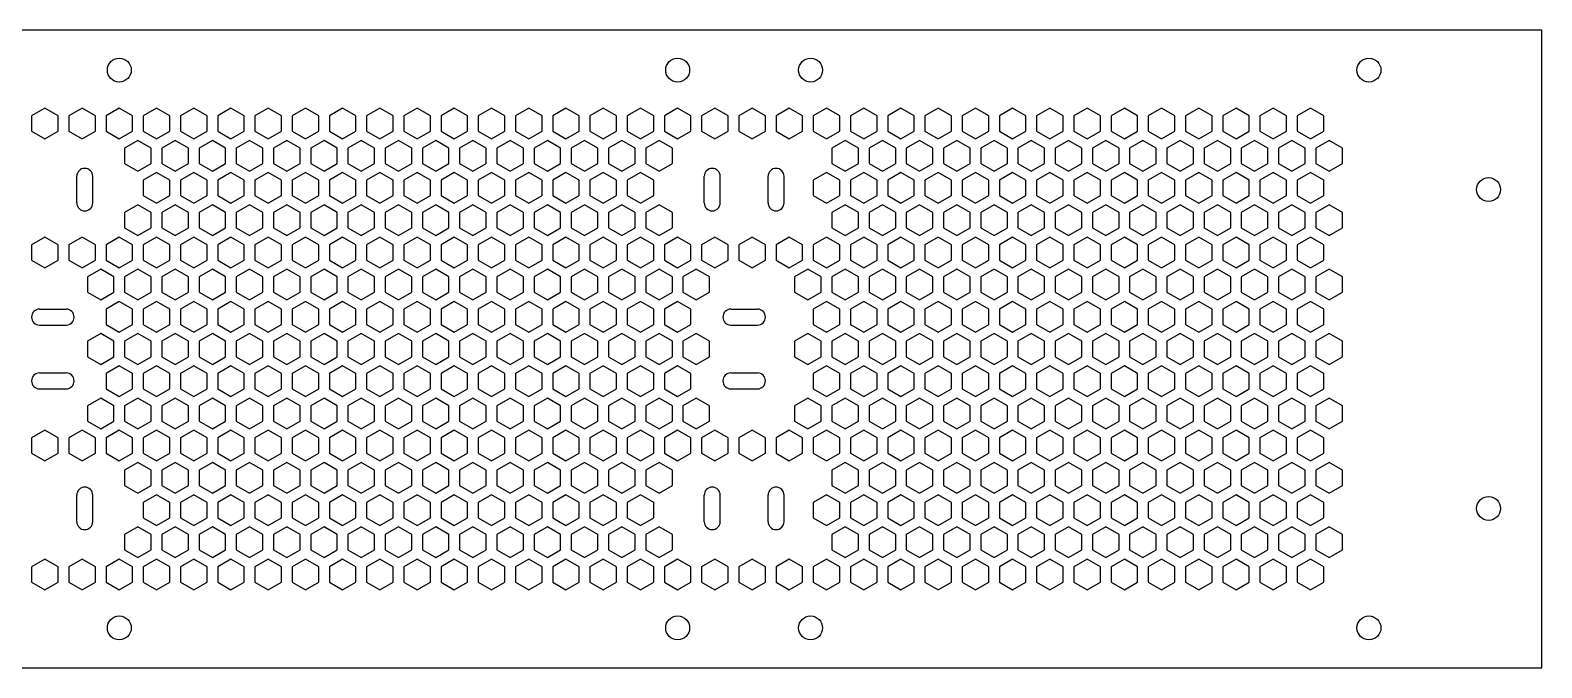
# Model space of a CAD drawing. Header units: millimetres. Extents: x 0 to 430, y 0 to 120.
# Drawn here: x 145.8 to 430, y 0 to 120 of the extents above; entities that cross this region are included whole.
import ezdxf

# ---------------------------------------------------------------- set-up
doc = ezdxf.new("R2010")
doc.units = ezdxf.units.MM
doc.layers.add('CUT', color=1, linetype='CONTINUOUS')

msp = doc.modelspace()

# ---------------------------------------------------------------- linework, layer by layer
at = {"layer": 'CUT'}
for p, q in [((430, 120), (0, 120)), ((430, 0), (430, 120)), ((154.5, 87.5), (154.5, 92.5)), ((157.5, 87.5), (157.5, 92.5)), ((272.5, 87.5), (272.5, 92.5)), ((275.5, 87.5), (275.5, 92.5)), ((284.5, 87.5), (284.5, 92.5)), ((287.5, 87.5), (287.5, 92.5)), ((147.5, 67.5), (152.5, 67.5)), ((277.5, 67.5), (282.5, 67.5)), ((147.5, 64.5), (152.5, 64.5)), ((277.5, 64.5), (282.5, 64.5)), ((147.5, 55.5), (152.5, 55.5)), ((277.5, 55.5), (282.5, 55.5)), ((147.5, 52.5), (152.5, 52.5)), ((277.5, 52.5), (282.5, 52.5)), ((154.5, 27.5), (154.5, 32.5)), ((157.5, 27.5), (157.5, 32.5)), ((272.5, 27.5), (272.5, 32.5)), ((275.5, 27.5), (275.5, 32.5)), ((284.5, 27.5), (284.5, 32.5)), ((287.5, 27.5), (287.5, 32.5)), ((0, 0), (430, 0))]:
    msp.add_line(p, q, dxfattribs=at)
for points in [[(151, 103.8786), (148.5, 105.322), (146, 103.8786), (146, 100.9919), (148.5, 99.5485), (151, 100.9919)], [(158, 103.8786), (155.5, 105.322), (153, 103.8786), (153, 100.9919), (155.5, 99.5485), (158, 100.9919)], [(165, 103.8786), (162.5, 105.322), (160, 103.8786), (160, 100.9919), (162.5, 99.5485), (165, 100.9919)], [(172, 103.8786), (169.5, 105.322), (167, 103.8786), (167, 100.9919), (169.5, 99.5485), (172, 100.9919)], [(179, 103.8786), (176.5, 105.322), (174, 103.8786), (174, 100.9919), (176.5, 99.5485), (179, 100.9919)], [(186, 103.8786), (183.5, 105.322), (181, 103.8786), (181, 100.9919), (183.5, 99.5485), (186, 100.9919)], [(193, 103.8786), (190.5, 105.322), (188, 103.8786), (188, 100.9919), (190.5, 99.5485), (193, 100.9919)], [(200, 103.8786), (197.5, 105.322), (195, 103.8786), (195, 100.9919), (197.5, 99.5485), (200, 100.9919)], [(207, 103.8786), (204.5, 105.322), (202, 103.8786), (202, 100.9919), (204.5, 99.5485), (207, 100.9919)], [(214, 103.8786), (211.5, 105.322), (209, 103.8786), (209, 100.9919), (211.5, 99.5485), (214, 100.9919)], [(221, 103.8786), (218.5, 105.322), (216, 103.8786), (216, 100.9919), (218.5, 99.5485), (221, 100.9919)], [(228, 103.8786), (225.5, 105.322), (223, 103.8786), (223, 100.9919), (225.5, 99.5485), (228, 100.9919)], [(235, 103.8786), (232.5, 105.322), (230, 103.8786), (230, 100.9919), (232.5, 99.5485), (235, 100.9919)], [(242, 103.8786), (239.5, 105.322), (237, 103.8786), (237, 100.9919), (239.5, 99.5485), (242, 100.9919)], [(249, 103.8786), (246.5, 105.322), (244, 103.8786), (244, 100.9919), (246.5, 99.5485), (249, 100.9919)], [(256, 103.8786), (253.5, 105.322), (251, 103.8786), (251, 100.9919), (253.5, 99.5485), (256, 100.9919)], [(263, 103.8786), (260.5, 105.322), (258, 103.8786), (258, 100.9919), (260.5, 99.5485), (263, 100.9919)], [(270, 103.8786), (267.5, 105.322), (265, 103.8786), (265, 100.9919), (267.5, 99.5485), (270, 100.9919)], [(277, 103.8786), (274.5, 105.322), (272, 103.8786), (272, 100.9919), (274.5, 99.5485), (277, 100.9919)], [(284, 103.8786), (281.5, 105.322), (279, 103.8786), (279, 100.9919), (281.5, 99.5485), (284, 100.9919)], [(291, 103.8786), (288.5, 105.322), (286, 103.8786), (286, 100.9919), (288.5, 99.5485), (291, 100.9919)], [(298, 103.8786), (295.5, 105.322), (293, 103.8786), (293, 100.9919), (295.5, 99.5485), (298, 100.9919)], [(305, 103.8786), (302.5, 105.322), (300, 103.8786), (300, 100.9919), (302.5, 99.5485), (305, 100.9919)], [(312, 103.8786), (309.5, 105.322), (307, 103.8786), (307, 100.9919), (309.5, 99.5485), (312, 100.9919)], [(319, 103.8786), (316.5, 105.322), (314, 103.8786), (314, 100.9919), (316.5, 99.5485), (319, 100.9919)], [(326, 103.8786), (323.5, 105.322), (321, 103.8786), (321, 100.9919), (323.5, 99.5485), (326, 100.9919)], [(333, 103.8786), (330.5, 105.322), (328, 103.8786), (328, 100.9919), (330.5, 99.5485), (333, 100.9919)], [(340, 103.8786), (337.5, 105.322), (335, 103.8786), (335, 100.9919), (337.5, 99.5485), (340, 100.9919)], [(347, 103.8786), (344.5, 105.322), (342, 103.8786), (342, 100.9919), (344.5, 99.5485), (347, 100.9919)], [(354, 103.8786), (351.5, 105.322), (349, 103.8786), (349, 100.9919), (351.5, 99.5485), (354, 100.9919)], [(361, 103.8786), (358.5, 105.322), (356, 103.8786), (356, 100.9919), (358.5, 99.5485), (361, 100.9919)], [(368, 103.8786), (365.5, 105.322), (363, 103.8786), (363, 100.9919), (365.5, 99.5485), (368, 100.9919)], [(375, 103.8786), (372.5, 105.322), (370, 103.8786), (370, 100.9919), (372.5, 99.5485), (375, 100.9919)], [(382, 103.8786), (379.5, 105.322), (377, 103.8786), (377, 100.9919), (379.5, 99.5485), (382, 100.9919)], [(389, 103.8786), (386.5, 105.322), (384, 103.8786), (384, 100.9919), (386.5, 99.5485), (389, 100.9919)], [(168.5, 97.8164), (166, 99.2598), (163.5, 97.8164), (163.5, 94.9297), (166, 93.4863), (168.5, 94.9297)], [(175.5, 97.8164), (173, 99.2598), (170.5, 97.8164), (170.5, 94.9297), (173, 93.4863), (175.5, 94.9297)], [(182.5, 97.8164), (180, 99.2598), (177.5, 97.8164), (177.5, 94.9297), (180, 93.4863), (182.5, 94.9297)], [(189.5, 97.8164), (187, 99.2598), (184.5, 97.8164), (184.5, 94.9297), (187, 93.4863), (189.5, 94.9297)], [(196.5, 97.8164), (194, 99.2598), (191.5, 97.8164), (191.5, 94.9297), (194, 93.4863), (196.5, 94.9297)], [(203.5, 97.8164), (201, 99.2598), (198.5, 97.8164), (198.5, 94.9297), (201, 93.4863), (203.5, 94.9297)], [(210.5, 97.8164), (208, 99.2598), (205.5, 97.8164), (205.5, 94.9297), (208, 93.4863), (210.5, 94.9297)], [(217.5, 97.8164), (215, 99.2598), (212.5, 97.8164), (212.5, 94.9297), (215, 93.4863), (217.5, 94.9297)], [(224.5, 97.8164), (222, 99.2598), (219.5, 97.8164), (219.5, 94.9297), (222, 93.4863), (224.5, 94.9297)], [(231.5, 97.8164), (229, 99.2598), (226.5, 97.8164), (226.5, 94.9297), (229, 93.4863), (231.5, 94.9297)], [(238.5, 97.8164), (236, 99.2598), (233.5, 97.8164), (233.5, 94.9297), (236, 93.4863), (238.5, 94.9297)], [(245.5, 97.8164), (243, 99.2598), (240.5, 97.8164), (240.5, 94.9297), (243, 93.4863), (245.5, 94.9297)], [(252.5, 97.8164), (250, 99.2598), (247.5, 97.8164), (247.5, 94.9297), (250, 93.4863), (252.5, 94.9297)], [(259.5, 97.8164), (257, 99.2598), (254.5, 97.8164), (254.5, 94.9297), (257, 93.4863), (259.5, 94.9297)], [(266.5, 97.8164), (264, 99.2598), (261.5, 97.8164), (261.5, 94.9297), (264, 93.4863), (266.5, 94.9297)], [(301.5, 97.8164), (299, 99.2598), (296.5, 97.8164), (296.5, 94.9297), (299, 93.4863), (301.5, 94.9297)], [(308.5, 97.8164), (306, 99.2598), (303.5, 97.8164), (303.5, 94.9297), (306, 93.4863), (308.5, 94.9297)], [(315.5, 97.8164), (313, 99.2598), (310.5, 97.8164), (310.5, 94.9297), (313, 93.4863), (315.5, 94.9297)], [(322.5, 97.8164), (320, 99.2598), (317.5, 97.8164), (317.5, 94.9297), (320, 93.4863), (322.5, 94.9297)], [(329.5, 97.8164), (327, 99.2598), (324.5, 97.8164), (324.5, 94.9297), (327, 93.4863), (329.5, 94.9297)], [(336.5, 97.8164), (334, 99.2598), (331.5, 97.8164), (331.5, 94.9297), (334, 93.4863), (336.5, 94.9297)], [(343.5, 97.8164), (341, 99.2598), (338.5, 97.8164), (338.5, 94.9297), (341, 93.4863), (343.5, 94.9297)], [(350.5, 97.8164), (348, 99.2598), (345.5, 97.8164), (345.5, 94.9297), (348, 93.4863), (350.5, 94.9297)], [(357.5, 97.8164), (355, 99.2598), (352.5, 97.8164), (352.5, 94.9297), (355, 93.4863), (357.5, 94.9297)], [(364.5, 97.8164), (362, 99.2598), (359.5, 97.8164), (359.5, 94.9297), (362, 93.4863), (364.5, 94.9297)], [(371.5, 97.8164), (369, 99.2598), (366.5, 97.8164), (366.5, 94.9297), (369, 93.4863), (371.5, 94.9297)], [(378.5, 97.8164), (376, 99.2598), (373.5, 97.8164), (373.5, 94.9297), (376, 93.4863), (378.5, 94.9297)], [(385.5, 97.8164), (383, 99.2598), (380.5, 97.8164), (380.5, 94.9297), (383, 93.4863), (385.5, 94.9297)], [(392.5, 97.8164), (390, 99.2598), (387.5, 97.8164), (387.5, 94.9297), (390, 93.4863), (392.5, 94.9297)], [(172, 91.7543), (169.5, 93.1976), (167, 91.7543), (167, 88.8675), (169.5, 87.4241), (172, 88.8675)], [(179, 91.7543), (176.5, 93.1976), (174, 91.7543), (174, 88.8675), (176.5, 87.4241), (179, 88.8675)], [(186, 91.7543), (183.5, 93.1976), (181, 91.7543), (181, 88.8675), (183.5, 87.4241), (186, 88.8675)], [(193, 91.7543), (190.5, 93.1976), (188, 91.7543), (188, 88.8675), (190.5, 87.4241), (193, 88.8675)], [(200, 91.7543), (197.5, 93.1976), (195, 91.7543), (195, 88.8675), (197.5, 87.4241), (200, 88.8675)], [(207, 91.7543), (204.5, 93.1976), (202, 91.7543), (202, 88.8675), (204.5, 87.4241), (207, 88.8675)], [(214, 91.7543), (211.5, 93.1976), (209, 91.7543), (209, 88.8675), (211.5, 87.4241), (214, 88.8675)], [(221, 91.7543), (218.5, 93.1976), (216, 91.7543), (216, 88.8675), (218.5, 87.4241), (221, 88.8675)], [(228, 91.7543), (225.5, 93.1976), (223, 91.7543), (223, 88.8675), (225.5, 87.4241), (228, 88.8675)], [(235, 91.7543), (232.5, 93.1976), (230, 91.7543), (230, 88.8675), (232.5, 87.4241), (235, 88.8675)], [(242, 91.7543), (239.5, 93.1976), (237, 91.7543), (237, 88.8675), (239.5, 87.4241), (242, 88.8675)], [(249, 91.7543), (246.5, 93.1976), (244, 91.7543), (244, 88.8675), (246.5, 87.4241), (249, 88.8675)], [(256, 91.7543), (253.5, 93.1976), (251, 91.7543), (251, 88.8675), (253.5, 87.4241), (256, 88.8675)], [(263, 91.7543), (260.5, 93.1976), (258, 91.7543), (258, 88.8675), (260.5, 87.4241), (263, 88.8675)], [(298, 91.7543), (295.5, 93.1976), (293, 91.7543), (293, 88.8675), (295.5, 87.4241), (298, 88.8675)], [(305, 91.7543), (302.5, 93.1976), (300, 91.7543), (300, 88.8675), (302.5, 87.4241), (305, 88.8675)], [(312, 91.7543), (309.5, 93.1976), (307, 91.7543), (307, 88.8675), (309.5, 87.4241), (312, 88.8675)], [(319, 91.7543), (316.5, 93.1976), (314, 91.7543), (314, 88.8675), (316.5, 87.4241), (319, 88.8675)], [(326, 91.7543), (323.5, 93.1976), (321, 91.7543), (321, 88.8675), (323.5, 87.4241), (326, 88.8675)], [(333, 91.7543), (330.5, 93.1976), (328, 91.7543), (328, 88.8675), (330.5, 87.4241), (333, 88.8675)], [(340, 91.7543), (337.5, 93.1976), (335, 91.7543), (335, 88.8675), (337.5, 87.4241), (340, 88.8675)], [(347, 91.7543), (344.5, 93.1976), (342, 91.7543), (342, 88.8675), (344.5, 87.4241), (347, 88.8675)], [(354, 91.7543), (351.5, 93.1976), (349, 91.7543), (349, 88.8675), (351.5, 87.4241), (354, 88.8675)], [(361, 91.7543), (358.5, 93.1976), (356, 91.7543), (356, 88.8675), (358.5, 87.4241), (361, 88.8675)], [(368, 91.7543), (365.5, 93.1976), (363, 91.7543), (363, 88.8675), (365.5, 87.4241), (368, 88.8675)], [(375, 91.7543), (372.5, 93.1976), (370, 91.7543), (370, 88.8675), (372.5, 87.4241), (375, 88.8675)], [(382, 91.7543), (379.5, 93.1976), (377, 91.7543), (377, 88.8675), (379.5, 87.4241), (382, 88.8675)], [(389, 91.7543), (386.5, 93.1976), (384, 91.7543), (384, 88.8675), (386.5, 87.4241), (389, 88.8675)], [(168.5, 85.6921), (166, 87.1355), (163.5, 85.6921), (163.5, 82.8053), (166, 81.362), (168.5, 82.8053)], [(175.5, 85.6921), (173, 87.1355), (170.5, 85.6921), (170.5, 82.8053), (173, 81.362), (175.5, 82.8053)], [(182.5, 85.6921), (180, 87.1355), (177.5, 85.6921), (177.5, 82.8053), (180, 81.362), (182.5, 82.8053)], [(189.5, 85.6921), (187, 87.1355), (184.5, 85.6921), (184.5, 82.8053), (187, 81.362), (189.5, 82.8053)], [(196.5, 85.6921), (194, 87.1355), (191.5, 85.6921), (191.5, 82.8053), (194, 81.362), (196.5, 82.8053)], [(203.5, 85.6921), (201, 87.1355), (198.5, 85.6921), (198.5, 82.8053), (201, 81.362), (203.5, 82.8053)], [(210.5, 85.6921), (208, 87.1355), (205.5, 85.6921), (205.5, 82.8053), (208, 81.362), (210.5, 82.8053)], [(217.5, 85.6921), (215, 87.1355), (212.5, 85.6921), (212.5, 82.8053), (215, 81.362), (217.5, 82.8053)], [(224.5, 85.6921), (222, 87.1355), (219.5, 85.6921), (219.5, 82.8053), (222, 81.362), (224.5, 82.8053)], [(231.5, 85.6921), (229, 87.1355), (226.5, 85.6921), (226.5, 82.8053), (229, 81.362), (231.5, 82.8053)], [(238.5, 85.6921), (236, 87.1355), (233.5, 85.6921), (233.5, 82.8053), (236, 81.362), (238.5, 82.8053)], [(245.5, 85.6921), (243, 87.1355), (240.5, 85.6921), (240.5, 82.8053), (243, 81.362), (245.5, 82.8053)], [(252.5, 85.6921), (250, 87.1355), (247.5, 85.6921), (247.5, 82.8053), (250, 81.362), (252.5, 82.8053)], [(259.5, 85.6921), (257, 87.1355), (254.5, 85.6921), (254.5, 82.8053), (257, 81.362), (259.5, 82.8053)], [(266.5, 85.6921), (264, 87.1355), (261.5, 85.6921), (261.5, 82.8053), (264, 81.362), (266.5, 82.8053)], [(301.5, 85.6921), (299, 87.1355), (296.5, 85.6921), (296.5, 82.8053), (299, 81.362), (301.5, 82.8053)], [(308.5, 85.6921), (306, 87.1355), (303.5, 85.6921), (303.5, 82.8053), (306, 81.362), (308.5, 82.8053)], [(315.5, 85.6921), (313, 87.1355), (310.5, 85.6921), (310.5, 82.8053), (313, 81.362), (315.5, 82.8053)], [(322.5, 85.6921), (320, 87.1355), (317.5, 85.6921), (317.5, 82.8053), (320, 81.362), (322.5, 82.8053)], [(329.5, 85.6921), (327, 87.1355), (324.5, 85.6921), (324.5, 82.8053), (327, 81.362), (329.5, 82.8053)], [(336.5, 85.6921), (334, 87.1355), (331.5, 85.6921), (331.5, 82.8053), (334, 81.362), (336.5, 82.8053)], [(343.5, 85.6921), (341, 87.1355), (338.5, 85.6921), (338.5, 82.8053), (341, 81.362), (343.5, 82.8053)], [(350.5, 85.6921), (348, 87.1355), (345.5, 85.6921), (345.5, 82.8053), (348, 81.362), (350.5, 82.8053)], [(357.5, 85.6921), (355, 87.1355), (352.5, 85.6921), (352.5, 82.8053), (355, 81.362), (357.5, 82.8053)], [(364.5, 85.6921), (362, 87.1355), (359.5, 85.6921), (359.5, 82.8053), (362, 81.362), (364.5, 82.8053)], [(371.5, 85.6921), (369, 87.1355), (366.5, 85.6921), (366.5, 82.8053), (369, 81.362), (371.5, 82.8053)], [(378.5, 85.6921), (376, 87.1355), (373.5, 85.6921), (373.5, 82.8053), (376, 81.362), (378.5, 82.8053)], [(385.5, 85.6921), (383, 87.1355), (380.5, 85.6921), (380.5, 82.8053), (383, 81.362), (385.5, 82.8053)], [(392.5, 85.6921), (390, 87.1355), (387.5, 85.6921), (387.5, 82.8053), (390, 81.362), (392.5, 82.8053)], [(151, 79.6299), (148.5, 81.0733), (146, 79.6299), (146, 76.7432), (148.5, 75.2998), (151, 76.7432)], [(158, 79.6299), (155.5, 81.0733), (153, 79.6299), (153, 76.7432), (155.5, 75.2998), (158, 76.7432)], [(165, 79.6299), (162.5, 81.0733), (160, 79.6299), (160, 76.7432), (162.5, 75.2998), (165, 76.7432)], [(172, 79.6299), (169.5, 81.0733), (167, 79.6299), (167, 76.7432), (169.5, 75.2998), (172, 76.7432)], [(179, 79.6299), (176.5, 81.0733), (174, 79.6299), (174, 76.7432), (176.5, 75.2998), (179, 76.7432)], [(186, 79.6299), (183.5, 81.0733), (181, 79.6299), (181, 76.7432), (183.5, 75.2998), (186, 76.7432)], [(193, 79.6299), (190.5, 81.0733), (188, 79.6299), (188, 76.7432), (190.5, 75.2998), (193, 76.7432)], [(200, 79.6299), (197.5, 81.0733), (195, 79.6299), (195, 76.7432), (197.5, 75.2998), (200, 76.7432)], [(207, 79.6299), (204.5, 81.0733), (202, 79.6299), (202, 76.7432), (204.5, 75.2998), (207, 76.7432)], [(214, 79.6299), (211.5, 81.0733), (209, 79.6299), (209, 76.7432), (211.5, 75.2998), (214, 76.7432)], [(221, 79.6299), (218.5, 81.0733), (216, 79.6299), (216, 76.7432), (218.5, 75.2998), (221, 76.7432)], [(228, 79.6299), (225.5, 81.0733), (223, 79.6299), (223, 76.7432), (225.5, 75.2998), (228, 76.7432)], [(235, 79.6299), (232.5, 81.0733), (230, 79.6299), (230, 76.7432), (232.5, 75.2998), (235, 76.7432)], [(242, 79.6299), (239.5, 81.0733), (237, 79.6299), (237, 76.7432), (239.5, 75.2998), (242, 76.7432)], [(249, 79.6299), (246.5, 81.0733), (244, 79.6299), (244, 76.7432), (246.5, 75.2998), (249, 76.7432)], [(256, 79.6299), (253.5, 81.0733), (251, 79.6299), (251, 76.7432), (253.5, 75.2998), (256, 76.7432)], [(263, 79.6299), (260.5, 81.0733), (258, 79.6299), (258, 76.7432), (260.5, 75.2998), (263, 76.7432)], [(270, 79.6299), (267.5, 81.0733), (265, 79.6299), (265, 76.7432), (267.5, 75.2998), (270, 76.7432)], [(277, 79.6299), (274.5, 81.0733), (272, 79.6299), (272, 76.7432), (274.5, 75.2998), (277, 76.7432)], [(284, 79.6299), (281.5, 81.0733), (279, 79.6299), (279, 76.7432), (281.5, 75.2998), (284, 76.7432)], [(291, 79.6299), (288.5, 81.0733), (286, 79.6299), (286, 76.7432), (288.5, 75.2998), (291, 76.7432)], [(298, 79.6299), (295.5, 81.0733), (293, 79.6299), (293, 76.7432), (295.5, 75.2998), (298, 76.7432)], [(305, 79.6299), (302.5, 81.0733), (300, 79.6299), (300, 76.7432), (302.5, 75.2998), (305, 76.7432)], [(312, 79.6299), (309.5, 81.0733), (307, 79.6299), (307, 76.7432), (309.5, 75.2998), (312, 76.7432)], [(319, 79.6299), (316.5, 81.0733), (314, 79.6299), (314, 76.7432), (316.5, 75.2998), (319, 76.7432)], [(326, 79.6299), (323.5, 81.0733), (321, 79.6299), (321, 76.7432), (323.5, 75.2998), (326, 76.7432)], [(333, 79.6299), (330.5, 81.0733), (328, 79.6299), (328, 76.7432), (330.5, 75.2998), (333, 76.7432)], [(340, 79.6299), (337.5, 81.0733), (335, 79.6299), (335, 76.7432), (337.5, 75.2998), (340, 76.7432)], [(347, 79.6299), (344.5, 81.0733), (342, 79.6299), (342, 76.7432), (344.5, 75.2998), (347, 76.7432)], [(354, 79.6299), (351.5, 81.0733), (349, 79.6299), (349, 76.7432), (351.5, 75.2998), (354, 76.7432)], [(361, 79.6299), (358.5, 81.0733), (356, 79.6299), (356, 76.7432), (358.5, 75.2998), (361, 76.7432)], [(368, 79.6299), (365.5, 81.0733), (363, 79.6299), (363, 76.7432), (365.5, 75.2998), (368, 76.7432)], [(375, 79.6299), (372.5, 81.0733), (370, 79.6299), (370, 76.7432), (372.5, 75.2998), (375, 76.7432)], [(382, 79.6299), (379.5, 81.0733), (377, 79.6299), (377, 76.7432), (379.5, 75.2998), (382, 76.7432)], [(389, 79.6299), (386.5, 81.0733), (384, 79.6299), (384, 76.7432), (386.5, 75.2998), (389, 76.7432)], [(161.5, 73.5677), (159, 75.0111), (156.5, 73.5677), (156.5, 70.681), (159, 69.2376), (161.5, 70.681)], [(168.5, 73.5677), (166, 75.0111), (163.5, 73.5677), (163.5, 70.681), (166, 69.2376), (168.5, 70.681)], [(175.5, 73.5677), (173, 75.0111), (170.5, 73.5677), (170.5, 70.681), (173, 69.2376), (175.5, 70.681)], [(182.5, 73.5677), (180, 75.0111), (177.5, 73.5677), (177.5, 70.681), (180, 69.2376), (182.5, 70.681)], [(189.5, 73.5677), (187, 75.0111), (184.5, 73.5677), (184.5, 70.681), (187, 69.2376), (189.5, 70.681)], [(196.5, 73.5677), (194, 75.0111), (191.5, 73.5677), (191.5, 70.681), (194, 69.2376), (196.5, 70.681)], [(203.5, 73.5677), (201, 75.0111), (198.5, 73.5677), (198.5, 70.681), (201, 69.2376), (203.5, 70.681)], [(210.5, 73.5677), (208, 75.0111), (205.5, 73.5677), (205.5, 70.681), (208, 69.2376), (210.5, 70.681)], [(217.5, 73.5677), (215, 75.0111), (212.5, 73.5677), (212.5, 70.681), (215, 69.2376), (217.5, 70.681)], [(224.5, 73.5677), (222, 75.0111), (219.5, 73.5677), (219.5, 70.681), (222, 69.2376), (224.5, 70.681)], [(231.5, 73.5677), (229, 75.0111), (226.5, 73.5677), (226.5, 70.681), (229, 69.2376), (231.5, 70.681)], [(238.5, 73.5677), (236, 75.0111), (233.5, 73.5677), (233.5, 70.681), (236, 69.2376), (238.5, 70.681)], [(245.5, 73.5677), (243, 75.0111), (240.5, 73.5677), (240.5, 70.681), (243, 69.2376), (245.5, 70.681)], [(252.5, 73.5677), (250, 75.0111), (247.5, 73.5677), (247.5, 70.681), (250, 69.2376), (252.5, 70.681)], [(259.5, 73.5677), (257, 75.0111), (254.5, 73.5677), (254.5, 70.681), (257, 69.2376), (259.5, 70.681)], [(266.5, 73.5677), (264, 75.0111), (261.5, 73.5677), (261.5, 70.681), (264, 69.2376), (266.5, 70.681)], [(273.5, 73.5677), (271, 75.0111), (268.5, 73.5677), (268.5, 70.681), (271, 69.2376), (273.5, 70.681)], [(294.5, 73.5677), (292, 75.0111), (289.5, 73.5677), (289.5, 70.681), (292, 69.2376), (294.5, 70.681)], [(301.5, 73.5677), (299, 75.0111), (296.5, 73.5677), (296.5, 70.681), (299, 69.2376), (301.5, 70.681)], [(308.5, 73.5677), (306, 75.0111), (303.5, 73.5677), (303.5, 70.681), (306, 69.2376), (308.5, 70.681)], [(315.5, 73.5677), (313, 75.0111), (310.5, 73.5677), (310.5, 70.681), (313, 69.2376), (315.5, 70.681)], [(322.5, 73.5677), (320, 75.0111), (317.5, 73.5677), (317.5, 70.681), (320, 69.2376), (322.5, 70.681)], [(329.5, 73.5677), (327, 75.0111), (324.5, 73.5677), (324.5, 70.681), (327, 69.2376), (329.5, 70.681)], [(336.5, 73.5677), (334, 75.0111), (331.5, 73.5677), (331.5, 70.681), (334, 69.2376), (336.5, 70.681)], [(343.5, 73.5677), (341, 75.0111), (338.5, 73.5677), (338.5, 70.681), (341, 69.2376), (343.5, 70.681)], [(350.5, 73.5677), (348, 75.0111), (345.5, 73.5677), (345.5, 70.681), (348, 69.2376), (350.5, 70.681)], [(357.5, 73.5677), (355, 75.0111), (352.5, 73.5677), (352.5, 70.681), (355, 69.2376), (357.5, 70.681)], [(364.5, 73.5677), (362, 75.0111), (359.5, 73.5677), (359.5, 70.681), (362, 69.2376), (364.5, 70.681)], [(371.5, 73.5677), (369, 75.0111), (366.5, 73.5677), (366.5, 70.681), (369, 69.2376), (371.5, 70.681)], [(378.5, 73.5677), (376, 75.0111), (373.5, 73.5677), (373.5, 70.681), (376, 69.2376), (378.5, 70.681)], [(385.5, 73.5677), (383, 75.0111), (380.5, 73.5677), (380.5, 70.681), (383, 69.2376), (385.5, 70.681)], [(392.5, 73.5677), (390, 75.0111), (387.5, 73.5677), (387.5, 70.681), (390, 69.2376), (392.5, 70.681)], [(165, 67.5056), (162.5, 68.9489), (160, 67.5056), (160, 64.6188), (162.5, 63.1754), (165, 64.6188)], [(172, 67.5056), (169.5, 68.9489), (167, 67.5056), (167, 64.6188), (169.5, 63.1754), (172, 64.6188)], [(179, 67.5056), (176.5, 68.9489), (174, 67.5056), (174, 64.6188), (176.5, 63.1754), (179, 64.6188)], [(186, 67.5056), (183.5, 68.9489), (181, 67.5056), (181, 64.6188), (183.5, 63.1754), (186, 64.6188)], [(193, 67.5056), (190.5, 68.9489), (188, 67.5056), (188, 64.6188), (190.5, 63.1754), (193, 64.6188)], [(200, 67.5056), (197.5, 68.9489), (195, 67.5056), (195, 64.6188), (197.5, 63.1754), (200, 64.6188)], [(207, 67.5056), (204.5, 68.9489), (202, 67.5056), (202, 64.6188), (204.5, 63.1754), (207, 64.6188)], [(214, 67.5056), (211.5, 68.9489), (209, 67.5056), (209, 64.6188), (211.5, 63.1754), (214, 64.6188)], [(221, 67.5056), (218.5, 68.9489), (216, 67.5056), (216, 64.6188), (218.5, 63.1754), (221, 64.6188)], [(228, 67.5056), (225.5, 68.9489), (223, 67.5056), (223, 64.6188), (225.5, 63.1754), (228, 64.6188)], [(235, 67.5056), (232.5, 68.9489), (230, 67.5056), (230, 64.6188), (232.5, 63.1754), (235, 64.6188)], [(242, 67.5056), (239.5, 68.9489), (237, 67.5056), (237, 64.6188), (239.5, 63.1754), (242, 64.6188)], [(249, 67.5056), (246.5, 68.9489), (244, 67.5056), (244, 64.6188), (246.5, 63.1754), (249, 64.6188)], [(256, 67.5056), (253.5, 68.9489), (251, 67.5056), (251, 64.6188), (253.5, 63.1754), (256, 64.6188)], [(263, 67.5056), (260.5, 68.9489), (258, 67.5056), (258, 64.6188), (260.5, 63.1754), (263, 64.6188)], [(270, 67.5056), (267.5, 68.9489), (265, 67.5056), (265, 64.6188), (267.5, 63.1754), (270, 64.6188)], [(298, 67.5056), (295.5, 68.9489), (293, 67.5056), (293, 64.6188), (295.5, 63.1754), (298, 64.6188)], [(305, 67.5056), (302.5, 68.9489), (300, 67.5056), (300, 64.6188), (302.5, 63.1754), (305, 64.6188)], [(312, 67.5056), (309.5, 68.9489), (307, 67.5056), (307, 64.6188), (309.5, 63.1754), (312, 64.6188)], [(319, 67.5056), (316.5, 68.9489), (314, 67.5056), (314, 64.6188), (316.5, 63.1754), (319, 64.6188)], [(326, 67.5056), (323.5, 68.9489), (321, 67.5056), (321, 64.6188), (323.5, 63.1754), (326, 64.6188)], [(333, 67.5056), (330.5, 68.9489), (328, 67.5056), (328, 64.6188), (330.5, 63.1754), (333, 64.6188)], [(340, 67.5056), (337.5, 68.9489), (335, 67.5056), (335, 64.6188), (337.5, 63.1754), (340, 64.6188)], [(347, 67.5056), (344.5, 68.9489), (342, 67.5056), (342, 64.6188), (344.5, 63.1754), (347, 64.6188)], [(354, 67.5056), (351.5, 68.9489), (349, 67.5056), (349, 64.6188), (351.5, 63.1754), (354, 64.6188)], [(361, 67.5056), (358.5, 68.9489), (356, 67.5056), (356, 64.6188), (358.5, 63.1754), (361, 64.6188)], [(368, 67.5056), (365.5, 68.9489), (363, 67.5056), (363, 64.6188), (365.5, 63.1754), (368, 64.6188)], [(375, 67.5056), (372.5, 68.9489), (370, 67.5056), (370, 64.6188), (372.5, 63.1754), (375, 64.6188)], [(382, 67.5056), (379.5, 68.9489), (377, 67.5056), (377, 64.6188), (379.5, 63.1754), (382, 64.6188)], [(389, 67.5056), (386.5, 68.9489), (384, 67.5056), (384, 64.6188), (386.5, 63.1754), (389, 64.6188)], [(161.5, 61.4434), (159, 62.8868), (156.5, 61.4434), (156.5, 58.5566), (159, 57.1132), (161.5, 58.5566)], [(168.5, 61.4434), (166, 62.8868), (163.5, 61.4434), (163.5, 58.5566), (166, 57.1132), (168.5, 58.5566)], [(175.5, 61.4434), (173, 62.8868), (170.5, 61.4434), (170.5, 58.5566), (173, 57.1132), (175.5, 58.5566)], [(182.5, 61.4434), (180, 62.8868), (177.5, 61.4434), (177.5, 58.5566), (180, 57.1132), (182.5, 58.5566)], [(189.5, 61.4434), (187, 62.8868), (184.5, 61.4434), (184.5, 58.5566), (187, 57.1132), (189.5, 58.5566)], [(196.5, 61.4434), (194, 62.8868), (191.5, 61.4434), (191.5, 58.5566), (194, 57.1132), (196.5, 58.5566)], [(203.5, 61.4434), (201, 62.8868), (198.5, 61.4434), (198.5, 58.5566), (201, 57.1132), (203.5, 58.5566)], [(210.5, 61.4434), (208, 62.8868), (205.5, 61.4434), (205.5, 58.5566), (208, 57.1132), (210.5, 58.5566)], [(217.5, 61.4434), (215, 62.8868), (212.5, 61.4434), (212.5, 58.5566), (215, 57.1132), (217.5, 58.5566)], [(224.5, 61.4434), (222, 62.8868), (219.5, 61.4434), (219.5, 58.5566), (222, 57.1132), (224.5, 58.5566)], [(231.5, 61.4434), (229, 62.8868), (226.5, 61.4434), (226.5, 58.5566), (229, 57.1132), (231.5, 58.5566)], [(238.5, 61.4434), (236, 62.8868), (233.5, 61.4434), (233.5, 58.5566), (236, 57.1132), (238.5, 58.5566)], [(245.5, 61.4434), (243, 62.8868), (240.5, 61.4434), (240.5, 58.5566), (243, 57.1132), (245.5, 58.5566)], [(252.5, 61.4434), (250, 62.8868), (247.5, 61.4434), (247.5, 58.5566), (250, 57.1132), (252.5, 58.5566)], [(259.5, 61.4434), (257, 62.8868), (254.5, 61.4434), (254.5, 58.5566), (257, 57.1132), (259.5, 58.5566)], [(266.5, 61.4434), (264, 62.8868), (261.5, 61.4434), (261.5, 58.5566), (264, 57.1132), (266.5, 58.5566)], [(273.5, 61.4434), (271, 62.8868), (268.5, 61.4434), (268.5, 58.5566), (271, 57.1132), (273.5, 58.5566)], [(294.5, 61.4434), (292, 62.8868), (289.5, 61.4434), (289.5, 58.5566), (292, 57.1132), (294.5, 58.5566)], [(301.5, 61.4434), (299, 62.8868), (296.5, 61.4434), (296.5, 58.5566), (299, 57.1132), (301.5, 58.5566)], [(308.5, 61.4434), (306, 62.8868), (303.5, 61.4434), (303.5, 58.5566), (306, 57.1132), (308.5, 58.5566)], [(315.5, 61.4434), (313, 62.8868), (310.5, 61.4434), (310.5, 58.5566), (313, 57.1132), (315.5, 58.5566)], [(322.5, 61.4434), (320, 62.8868), (317.5, 61.4434), (317.5, 58.5566), (320, 57.1132), (322.5, 58.5566)], [(329.5, 61.4434), (327, 62.8868), (324.5, 61.4434), (324.5, 58.5566), (327, 57.1132), (329.5, 58.5566)], [(336.5, 61.4434), (334, 62.8868), (331.5, 61.4434), (331.5, 58.5566), (334, 57.1132), (336.5, 58.5566)], [(343.5, 61.4434), (341, 62.8868), (338.5, 61.4434), (338.5, 58.5566), (341, 57.1132), (343.5, 58.5566)], [(350.5, 61.4434), (348, 62.8868), (345.5, 61.4434), (345.5, 58.5566), (348, 57.1132), (350.5, 58.5566)], [(357.5, 61.4434), (355, 62.8868), (352.5, 61.4434), (352.5, 58.5566), (355, 57.1132), (357.5, 58.5566)], [(364.5, 61.4434), (362, 62.8868), (359.5, 61.4434), (359.5, 58.5566), (362, 57.1132), (364.5, 58.5566)], [(371.5, 61.4434), (369, 62.8868), (366.5, 61.4434), (366.5, 58.5566), (369, 57.1132), (371.5, 58.5566)], [(378.5, 61.4434), (376, 62.8868), (373.5, 61.4434), (373.5, 58.5566), (376, 57.1132), (378.5, 58.5566)], [(385.5, 61.4434), (383, 62.8868), (380.5, 61.4434), (380.5, 58.5566), (383, 57.1132), (385.5, 58.5566)], [(392.5, 61.4434), (390, 62.8868), (387.5, 61.4434), (387.5, 58.5566), (390, 57.1132), (392.5, 58.5566)], [(165, 55.3812), (162.5, 56.8246), (160, 55.3812), (160, 52.4944), (162.5, 51.0511), (165, 52.4944)], [(172, 55.3812), (169.5, 56.8246), (167, 55.3812), (167, 52.4944), (169.5, 51.0511), (172, 52.4944)], [(179, 55.3812), (176.5, 56.8246), (174, 55.3812), (174, 52.4944), (176.5, 51.0511), (179, 52.4944)], [(186, 55.3812), (183.5, 56.8246), (181, 55.3812), (181, 52.4944), (183.5, 51.0511), (186, 52.4944)], [(193, 55.3812), (190.5, 56.8246), (188, 55.3812), (188, 52.4944), (190.5, 51.0511), (193, 52.4944)], [(200, 55.3812), (197.5, 56.8246), (195, 55.3812), (195, 52.4944), (197.5, 51.0511), (200, 52.4944)], [(207, 55.3812), (204.5, 56.8246), (202, 55.3812), (202, 52.4944), (204.5, 51.0511), (207, 52.4944)], [(214, 55.3812), (211.5, 56.8246), (209, 55.3812), (209, 52.4944), (211.5, 51.0511), (214, 52.4944)], [(221, 55.3812), (218.5, 56.8246), (216, 55.3812), (216, 52.4944), (218.5, 51.0511), (221, 52.4944)], [(228, 55.3812), (225.5, 56.8246), (223, 55.3812), (223, 52.4944), (225.5, 51.0511), (228, 52.4944)], [(235, 55.3812), (232.5, 56.8246), (230, 55.3812), (230, 52.4944), (232.5, 51.0511), (235, 52.4944)], [(242, 55.3812), (239.5, 56.8246), (237, 55.3812), (237, 52.4944), (239.5, 51.0511), (242, 52.4944)], [(249, 55.3812), (246.5, 56.8246), (244, 55.3812), (244, 52.4944), (246.5, 51.0511), (249, 52.4944)], [(256, 55.3812), (253.5, 56.8246), (251, 55.3812), (251, 52.4944), (253.5, 51.0511), (256, 52.4944)], [(263, 55.3812), (260.5, 56.8246), (258, 55.3812), (258, 52.4944), (260.5, 51.0511), (263, 52.4944)], [(270, 55.3812), (267.5, 56.8246), (265, 55.3812), (265, 52.4944), (267.5, 51.0511), (270, 52.4944)], [(298, 55.3812), (295.5, 56.8246), (293, 55.3812), (293, 52.4944), (295.5, 51.0511), (298, 52.4944)], [(305, 55.3812), (302.5, 56.8246), (300, 55.3812), (300, 52.4944), (302.5, 51.0511), (305, 52.4944)], [(312, 55.3812), (309.5, 56.8246), (307, 55.3812), (307, 52.4944), (309.5, 51.0511), (312, 52.4944)], [(319, 55.3812), (316.5, 56.8246), (314, 55.3812), (314, 52.4944), (316.5, 51.0511), (319, 52.4944)], [(326, 55.3812), (323.5, 56.8246), (321, 55.3812), (321, 52.4944), (323.5, 51.0511), (326, 52.4944)], [(333, 55.3812), (330.5, 56.8246), (328, 55.3812), (328, 52.4944), (330.5, 51.0511), (333, 52.4944)], [(340, 55.3812), (337.5, 56.8246), (335, 55.3812), (335, 52.4944), (337.5, 51.0511), (340, 52.4944)], [(347, 55.3812), (344.5, 56.8246), (342, 55.3812), (342, 52.4944), (344.5, 51.0511), (347, 52.4944)], [(354, 55.3812), (351.5, 56.8246), (349, 55.3812), (349, 52.4944), (351.5, 51.0511), (354, 52.4944)], [(361, 55.3812), (358.5, 56.8246), (356, 55.3812), (356, 52.4944), (358.5, 51.0511), (361, 52.4944)], [(368, 55.3812), (365.5, 56.8246), (363, 55.3812), (363, 52.4944), (365.5, 51.0511), (368, 52.4944)], [(375, 55.3812), (372.5, 56.8246), (370, 55.3812), (370, 52.4944), (372.5, 51.0511), (375, 52.4944)], [(382, 55.3812), (379.5, 56.8246), (377, 55.3812), (377, 52.4944), (379.5, 51.0511), (382, 52.4944)], [(389, 55.3812), (386.5, 56.8246), (384, 55.3812), (384, 52.4944), (386.5, 51.0511), (389, 52.4944)], [(161.5, 49.319), (159, 50.7624), (156.5, 49.319), (156.5, 46.4323), (159, 44.9889), (161.5, 46.4323)], [(168.5, 49.319), (166, 50.7624), (163.5, 49.319), (163.5, 46.4323), (166, 44.9889), (168.5, 46.4323)], [(175.5, 49.319), (173, 50.7624), (170.5, 49.319), (170.5, 46.4323), (173, 44.9889), (175.5, 46.4323)], [(182.5, 49.319), (180, 50.7624), (177.5, 49.319), (177.5, 46.4323), (180, 44.9889), (182.5, 46.4323)], [(189.5, 49.319), (187, 50.7624), (184.5, 49.319), (184.5, 46.4323), (187, 44.9889), (189.5, 46.4323)], [(196.5, 49.319), (194, 50.7624), (191.5, 49.319), (191.5, 46.4323), (194, 44.9889), (196.5, 46.4323)], [(203.5, 49.319), (201, 50.7624), (198.5, 49.319), (198.5, 46.4323), (201, 44.9889), (203.5, 46.4323)], [(210.5, 49.319), (208, 50.7624), (205.5, 49.319), (205.5, 46.4323), (208, 44.9889), (210.5, 46.4323)], [(217.5, 49.319), (215, 50.7624), (212.5, 49.319), (212.5, 46.4323), (215, 44.9889), (217.5, 46.4323)], [(224.5, 49.319), (222, 50.7624), (219.5, 49.319), (219.5, 46.4323), (222, 44.9889), (224.5, 46.4323)], [(231.5, 49.319), (229, 50.7624), (226.5, 49.319), (226.5, 46.4323), (229, 44.9889), (231.5, 46.4323)], [(238.5, 49.319), (236, 50.7624), (233.5, 49.319), (233.5, 46.4323), (236, 44.9889), (238.5, 46.4323)], [(245.5, 49.319), (243, 50.7624), (240.5, 49.319), (240.5, 46.4323), (243, 44.9889), (245.5, 46.4323)], [(252.5, 49.319), (250, 50.7624), (247.5, 49.319), (247.5, 46.4323), (250, 44.9889), (252.5, 46.4323)], [(259.5, 49.319), (257, 50.7624), (254.5, 49.319), (254.5, 46.4323), (257, 44.9889), (259.5, 46.4323)], [(266.5, 49.319), (264, 50.7624), (261.5, 49.319), (261.5, 46.4323), (264, 44.9889), (266.5, 46.4323)], [(273.5, 49.319), (271, 50.7624), (268.5, 49.319), (268.5, 46.4323), (271, 44.9889), (273.5, 46.4323)], [(294.5, 49.319), (292, 50.7624), (289.5, 49.319), (289.5, 46.4323), (292, 44.9889), (294.5, 46.4323)], [(301.5, 49.319), (299, 50.7624), (296.5, 49.319), (296.5, 46.4323), (299, 44.9889), (301.5, 46.4323)], [(308.5, 49.319), (306, 50.7624), (303.5, 49.319), (303.5, 46.4323), (306, 44.9889), (308.5, 46.4323)], [(315.5, 49.319), (313, 50.7624), (310.5, 49.319), (310.5, 46.4323), (313, 44.9889), (315.5, 46.4323)], [(322.5, 49.319), (320, 50.7624), (317.5, 49.319), (317.5, 46.4323), (320, 44.9889), (322.5, 46.4323)], [(329.5, 49.319), (327, 50.7624), (324.5, 49.319), (324.5, 46.4323), (327, 44.9889), (329.5, 46.4323)], [(336.5, 49.319), (334, 50.7624), (331.5, 49.319), (331.5, 46.4323), (334, 44.9889), (336.5, 46.4323)], [(343.5, 49.319), (341, 50.7624), (338.5, 49.319), (338.5, 46.4323), (341, 44.9889), (343.5, 46.4323)], [(350.5, 49.319), (348, 50.7624), (345.5, 49.319), (345.5, 46.4323), (348, 44.9889), (350.5, 46.4323)], [(357.5, 49.319), (355, 50.7624), (352.5, 49.319), (352.5, 46.4323), (355, 44.9889), (357.5, 46.4323)], [(364.5, 49.319), (362, 50.7624), (359.5, 49.319), (359.5, 46.4323), (362, 44.9889), (364.5, 46.4323)], [(371.5, 49.319), (369, 50.7624), (366.5, 49.319), (366.5, 46.4323), (369, 44.9889), (371.5, 46.4323)], [(378.5, 49.319), (376, 50.7624), (373.5, 49.319), (373.5, 46.4323), (376, 44.9889), (378.5, 46.4323)], [(385.5, 49.319), (383, 50.7624), (380.5, 49.319), (380.5, 46.4323), (383, 44.9889), (385.5, 46.4323)], [(392.5, 49.319), (390, 50.7624), (387.5, 49.319), (387.5, 46.4323), (390, 44.9889), (392.5, 46.4323)], [(151, 43.2568), (148.5, 44.7002), (146, 43.2568), (146, 40.3701), (148.5, 38.9267), (151, 40.3701)], [(158, 43.2568), (155.5, 44.7002), (153, 43.2568), (153, 40.3701), (155.5, 38.9267), (158, 40.3701)], [(165, 43.2568), (162.5, 44.7002), (160, 43.2568), (160, 40.3701), (162.5, 38.9267), (165, 40.3701)], [(172, 43.2568), (169.5, 44.7002), (167, 43.2568), (167, 40.3701), (169.5, 38.9267), (172, 40.3701)], [(179, 43.2568), (176.5, 44.7002), (174, 43.2568), (174, 40.3701), (176.5, 38.9267), (179, 40.3701)], [(186, 43.2568), (183.5, 44.7002), (181, 43.2568), (181, 40.3701), (183.5, 38.9267), (186, 40.3701)], [(193, 43.2568), (190.5, 44.7002), (188, 43.2568), (188, 40.3701), (190.5, 38.9267), (193, 40.3701)], [(200, 43.2568), (197.5, 44.7002), (195, 43.2568), (195, 40.3701), (197.5, 38.9267), (200, 40.3701)], [(207, 43.2568), (204.5, 44.7002), (202, 43.2568), (202, 40.3701), (204.5, 38.9267), (207, 40.3701)], [(214, 43.2568), (211.5, 44.7002), (209, 43.2568), (209, 40.3701), (211.5, 38.9267), (214, 40.3701)], [(221, 43.2568), (218.5, 44.7002), (216, 43.2568), (216, 40.3701), (218.5, 38.9267), (221, 40.3701)], [(228, 43.2568), (225.5, 44.7002), (223, 43.2568), (223, 40.3701), (225.5, 38.9267), (228, 40.3701)], [(235, 43.2568), (232.5, 44.7002), (230, 43.2568), (230, 40.3701), (232.5, 38.9267), (235, 40.3701)], [(242, 43.2568), (239.5, 44.7002), (237, 43.2568), (237, 40.3701), (239.5, 38.9267), (242, 40.3701)], [(249, 43.2568), (246.5, 44.7002), (244, 43.2568), (244, 40.3701), (246.5, 38.9267), (249, 40.3701)], [(256, 43.2568), (253.5, 44.7002), (251, 43.2568), (251, 40.3701), (253.5, 38.9267), (256, 40.3701)], [(263, 43.2568), (260.5, 44.7002), (258, 43.2568), (258, 40.3701), (260.5, 38.9267), (263, 40.3701)], [(270, 43.2568), (267.5, 44.7002), (265, 43.2568), (265, 40.3701), (267.5, 38.9267), (270, 40.3701)], [(277, 43.2568), (274.5, 44.7002), (272, 43.2568), (272, 40.3701), (274.5, 38.9267), (277, 40.3701)], [(284, 43.2568), (281.5, 44.7002), (279, 43.2568), (279, 40.3701), (281.5, 38.9267), (284, 40.3701)], [(291, 43.2568), (288.5, 44.7002), (286, 43.2568), (286, 40.3701), (288.5, 38.9267), (291, 40.3701)], [(298, 43.2568), (295.5, 44.7002), (293, 43.2568), (293, 40.3701), (295.5, 38.9267), (298, 40.3701)], [(305, 43.2568), (302.5, 44.7002), (300, 43.2568), (300, 40.3701), (302.5, 38.9267), (305, 40.3701)], [(312, 43.2568), (309.5, 44.7002), (307, 43.2568), (307, 40.3701), (309.5, 38.9267), (312, 40.3701)], [(319, 43.2568), (316.5, 44.7002), (314, 43.2568), (314, 40.3701), (316.5, 38.9267), (319, 40.3701)], [(326, 43.2568), (323.5, 44.7002), (321, 43.2568), (321, 40.3701), (323.5, 38.9267), (326, 40.3701)], [(333, 43.2568), (330.5, 44.7002), (328, 43.2568), (328, 40.3701), (330.5, 38.9267), (333, 40.3701)], [(340, 43.2568), (337.5, 44.7002), (335, 43.2568), (335, 40.3701), (337.5, 38.9267), (340, 40.3701)], [(347, 43.2568), (344.5, 44.7002), (342, 43.2568), (342, 40.3701), (344.5, 38.9267), (347, 40.3701)], [(354, 43.2568), (351.5, 44.7002), (349, 43.2568), (349, 40.3701), (351.5, 38.9267), (354, 40.3701)], [(361, 43.2568), (358.5, 44.7002), (356, 43.2568), (356, 40.3701), (358.5, 38.9267), (361, 40.3701)], [(368, 43.2568), (365.5, 44.7002), (363, 43.2568), (363, 40.3701), (365.5, 38.9267), (368, 40.3701)], [(375, 43.2568), (372.5, 44.7002), (370, 43.2568), (370, 40.3701), (372.5, 38.9267), (375, 40.3701)], [(382, 43.2568), (379.5, 44.7002), (377, 43.2568), (377, 40.3701), (379.5, 38.9267), (382, 40.3701)], [(389, 43.2568), (386.5, 44.7002), (384, 43.2568), (384, 40.3701), (386.5, 38.9267), (389, 40.3701)], [(168.5, 37.1947), (166, 38.638), (163.5, 37.1947), (163.5, 34.3079), (166, 32.8645), (168.5, 34.3079)], [(175.5, 37.1947), (173, 38.638), (170.5, 37.1947), (170.5, 34.3079), (173, 32.8645), (175.5, 34.3079)], [(182.5, 37.1947), (180, 38.638), (177.5, 37.1947), (177.5, 34.3079), (180, 32.8645), (182.5, 34.3079)], [(189.5, 37.1947), (187, 38.638), (184.5, 37.1947), (184.5, 34.3079), (187, 32.8645), (189.5, 34.3079)], [(196.5, 37.1947), (194, 38.638), (191.5, 37.1947), (191.5, 34.3079), (194, 32.8645), (196.5, 34.3079)], [(203.5, 37.1947), (201, 38.638), (198.5, 37.1947), (198.5, 34.3079), (201, 32.8645), (203.5, 34.3079)], [(210.5, 37.1947), (208, 38.638), (205.5, 37.1947), (205.5, 34.3079), (208, 32.8645), (210.5, 34.3079)], [(217.5, 37.1947), (215, 38.638), (212.5, 37.1947), (212.5, 34.3079), (215, 32.8645), (217.5, 34.3079)], [(224.5, 37.1947), (222, 38.638), (219.5, 37.1947), (219.5, 34.3079), (222, 32.8645), (224.5, 34.3079)], [(231.5, 37.1947), (229, 38.638), (226.5, 37.1947), (226.5, 34.3079), (229, 32.8645), (231.5, 34.3079)], [(238.5, 37.1947), (236, 38.638), (233.5, 37.1947), (233.5, 34.3079), (236, 32.8645), (238.5, 34.3079)], [(245.5, 37.1947), (243, 38.638), (240.5, 37.1947), (240.5, 34.3079), (243, 32.8645), (245.5, 34.3079)], [(252.5, 37.1947), (250, 38.638), (247.5, 37.1947), (247.5, 34.3079), (250, 32.8645), (252.5, 34.3079)], [(259.5, 37.1947), (257, 38.638), (254.5, 37.1947), (254.5, 34.3079), (257, 32.8645), (259.5, 34.3079)], [(266.5, 37.1947), (264, 38.638), (261.5, 37.1947), (261.5, 34.3079), (264, 32.8645), (266.5, 34.3079)], [(301.5, 37.1947), (299, 38.638), (296.5, 37.1947), (296.5, 34.3079), (299, 32.8645), (301.5, 34.3079)], [(308.5, 37.1947), (306, 38.638), (303.5, 37.1947), (303.5, 34.3079), (306, 32.8645), (308.5, 34.3079)], [(315.5, 37.1947), (313, 38.638), (310.5, 37.1947), (310.5, 34.3079), (313, 32.8645), (315.5, 34.3079)], [(322.5, 37.1947), (320, 38.638), (317.5, 37.1947), (317.5, 34.3079), (320, 32.8645), (322.5, 34.3079)], [(329.5, 37.1947), (327, 38.638), (324.5, 37.1947), (324.5, 34.3079), (327, 32.8645), (329.5, 34.3079)], [(336.5, 37.1947), (334, 38.638), (331.5, 37.1947), (331.5, 34.3079), (334, 32.8645), (336.5, 34.3079)], [(343.5, 37.1947), (341, 38.638), (338.5, 37.1947), (338.5, 34.3079), (341, 32.8645), (343.5, 34.3079)], [(350.5, 37.1947), (348, 38.638), (345.5, 37.1947), (345.5, 34.3079), (348, 32.8645), (350.5, 34.3079)], [(357.5, 37.1947), (355, 38.638), (352.5, 37.1947), (352.5, 34.3079), (355, 32.8645), (357.5, 34.3079)], [(364.5, 37.1947), (362, 38.638), (359.5, 37.1947), (359.5, 34.3079), (362, 32.8645), (364.5, 34.3079)], [(371.5, 37.1947), (369, 38.638), (366.5, 37.1947), (366.5, 34.3079), (369, 32.8645), (371.5, 34.3079)], [(378.5, 37.1947), (376, 38.638), (373.5, 37.1947), (373.5, 34.3079), (376, 32.8645), (378.5, 34.3079)], [(385.5, 37.1947), (383, 38.638), (380.5, 37.1947), (380.5, 34.3079), (383, 32.8645), (385.5, 34.3079)], [(392.5, 37.1947), (390, 38.638), (387.5, 37.1947), (387.5, 34.3079), (390, 32.8645), (392.5, 34.3079)], [(172, 31.1325), (169.5, 32.5759), (167, 31.1325), (167, 28.2457), (169.5, 26.8024), (172, 28.2457)], [(179, 31.1325), (176.5, 32.5759), (174, 31.1325), (174, 28.2457), (176.5, 26.8024), (179, 28.2457)], [(186, 31.1325), (183.5, 32.5759), (181, 31.1325), (181, 28.2457), (183.5, 26.8024), (186, 28.2457)], [(193, 31.1325), (190.5, 32.5759), (188, 31.1325), (188, 28.2457), (190.5, 26.8024), (193, 28.2457)], [(200, 31.1325), (197.5, 32.5759), (195, 31.1325), (195, 28.2457), (197.5, 26.8024), (200, 28.2457)], [(207, 31.1325), (204.5, 32.5759), (202, 31.1325), (202, 28.2457), (204.5, 26.8024), (207, 28.2457)], [(214, 31.1325), (211.5, 32.5759), (209, 31.1325), (209, 28.2457), (211.5, 26.8024), (214, 28.2457)], [(221, 31.1325), (218.5, 32.5759), (216, 31.1325), (216, 28.2457), (218.5, 26.8024), (221, 28.2457)], [(228, 31.1325), (225.5, 32.5759), (223, 31.1325), (223, 28.2457), (225.5, 26.8024), (228, 28.2457)], [(235, 31.1325), (232.5, 32.5759), (230, 31.1325), (230, 28.2457), (232.5, 26.8024), (235, 28.2457)], [(242, 31.1325), (239.5, 32.5759), (237, 31.1325), (237, 28.2457), (239.5, 26.8024), (242, 28.2457)], [(249, 31.1325), (246.5, 32.5759), (244, 31.1325), (244, 28.2457), (246.5, 26.8024), (249, 28.2457)], [(256, 31.1325), (253.5, 32.5759), (251, 31.1325), (251, 28.2457), (253.5, 26.8024), (256, 28.2457)], [(263, 31.1325), (260.5, 32.5759), (258, 31.1325), (258, 28.2457), (260.5, 26.8024), (263, 28.2457)], [(298, 31.1325), (295.5, 32.5759), (293, 31.1325), (293, 28.2457), (295.5, 26.8024), (298, 28.2457)], [(305, 31.1325), (302.5, 32.5759), (300, 31.1325), (300, 28.2457), (302.5, 26.8024), (305, 28.2457)], [(312, 31.1325), (309.5, 32.5759), (307, 31.1325), (307, 28.2457), (309.5, 26.8024), (312, 28.2457)], [(319, 31.1325), (316.5, 32.5759), (314, 31.1325), (314, 28.2457), (316.5, 26.8024), (319, 28.2457)], [(326, 31.1325), (323.5, 32.5759), (321, 31.1325), (321, 28.2457), (323.5, 26.8024), (326, 28.2457)], [(333, 31.1325), (330.5, 32.5759), (328, 31.1325), (328, 28.2457), (330.5, 26.8024), (333, 28.2457)], [(340, 31.1325), (337.5, 32.5759), (335, 31.1325), (335, 28.2457), (337.5, 26.8024), (340, 28.2457)], [(347, 31.1325), (344.5, 32.5759), (342, 31.1325), (342, 28.2457), (344.5, 26.8024), (347, 28.2457)], [(354, 31.1325), (351.5, 32.5759), (349, 31.1325), (349, 28.2457), (351.5, 26.8024), (354, 28.2457)], [(361, 31.1325), (358.5, 32.5759), (356, 31.1325), (356, 28.2457), (358.5, 26.8024), (361, 28.2457)], [(368, 31.1325), (365.5, 32.5759), (363, 31.1325), (363, 28.2457), (365.5, 26.8024), (368, 28.2457)], [(375, 31.1325), (372.5, 32.5759), (370, 31.1325), (370, 28.2457), (372.5, 26.8024), (375, 28.2457)], [(382, 31.1325), (379.5, 32.5759), (377, 31.1325), (377, 28.2457), (379.5, 26.8024), (382, 28.2457)], [(389, 31.1325), (386.5, 32.5759), (384, 31.1325), (384, 28.2457), (386.5, 26.8024), (389, 28.2457)], [(168.5, 25.0703), (166, 26.5137), (163.5, 25.0703), (163.5, 22.1836), (166, 20.7402), (168.5, 22.1836)], [(175.5, 25.0703), (173, 26.5137), (170.5, 25.0703), (170.5, 22.1836), (173, 20.7402), (175.5, 22.1836)], [(182.5, 25.0703), (180, 26.5137), (177.5, 25.0703), (177.5, 22.1836), (180, 20.7402), (182.5, 22.1836)], [(189.5, 25.0703), (187, 26.5137), (184.5, 25.0703), (184.5, 22.1836), (187, 20.7402), (189.5, 22.1836)], [(196.5, 25.0703), (194, 26.5137), (191.5, 25.0703), (191.5, 22.1836), (194, 20.7402), (196.5, 22.1836)], [(203.5, 25.0703), (201, 26.5137), (198.5, 25.0703), (198.5, 22.1836), (201, 20.7402), (203.5, 22.1836)], [(210.5, 25.0703), (208, 26.5137), (205.5, 25.0703), (205.5, 22.1836), (208, 20.7402), (210.5, 22.1836)], [(217.5, 25.0703), (215, 26.5137), (212.5, 25.0703), (212.5, 22.1836), (215, 20.7402), (217.5, 22.1836)], [(224.5, 25.0703), (222, 26.5137), (219.5, 25.0703), (219.5, 22.1836), (222, 20.7402), (224.5, 22.1836)], [(231.5, 25.0703), (229, 26.5137), (226.5, 25.0703), (226.5, 22.1836), (229, 20.7402), (231.5, 22.1836)], [(238.5, 25.0703), (236, 26.5137), (233.5, 25.0703), (233.5, 22.1836), (236, 20.7402), (238.5, 22.1836)], [(245.5, 25.0703), (243, 26.5137), (240.5, 25.0703), (240.5, 22.1836), (243, 20.7402), (245.5, 22.1836)], [(252.5, 25.0703), (250, 26.5137), (247.5, 25.0703), (247.5, 22.1836), (250, 20.7402), (252.5, 22.1836)], [(259.5, 25.0703), (257, 26.5137), (254.5, 25.0703), (254.5, 22.1836), (257, 20.7402), (259.5, 22.1836)], [(266.5, 25.0703), (264, 26.5137), (261.5, 25.0703), (261.5, 22.1836), (264, 20.7402), (266.5, 22.1836)], [(301.5, 25.0703), (299, 26.5137), (296.5, 25.0703), (296.5, 22.1836), (299, 20.7402), (301.5, 22.1836)], [(308.5, 25.0703), (306, 26.5137), (303.5, 25.0703), (303.5, 22.1836), (306, 20.7402), (308.5, 22.1836)], [(315.5, 25.0703), (313, 26.5137), (310.5, 25.0703), (310.5, 22.1836), (313, 20.7402), (315.5, 22.1836)], [(322.5, 25.0703), (320, 26.5137), (317.5, 25.0703), (317.5, 22.1836), (320, 20.7402), (322.5, 22.1836)], [(329.5, 25.0703), (327, 26.5137), (324.5, 25.0703), (324.5, 22.1836), (327, 20.7402), (329.5, 22.1836)], [(336.5, 25.0703), (334, 26.5137), (331.5, 25.0703), (331.5, 22.1836), (334, 20.7402), (336.5, 22.1836)], [(343.5, 25.0703), (341, 26.5137), (338.5, 25.0703), (338.5, 22.1836), (341, 20.7402), (343.5, 22.1836)], [(350.5, 25.0703), (348, 26.5137), (345.5, 25.0703), (345.5, 22.1836), (348, 20.7402), (350.5, 22.1836)], [(357.5, 25.0703), (355, 26.5137), (352.5, 25.0703), (352.5, 22.1836), (355, 20.7402), (357.5, 22.1836)], [(364.5, 25.0703), (362, 26.5137), (359.5, 25.0703), (359.5, 22.1836), (362, 20.7402), (364.5, 22.1836)], [(371.5, 25.0703), (369, 26.5137), (366.5, 25.0703), (366.5, 22.1836), (369, 20.7402), (371.5, 22.1836)], [(378.5, 25.0703), (376, 26.5137), (373.5, 25.0703), (373.5, 22.1836), (376, 20.7402), (378.5, 22.1836)], [(385.5, 25.0703), (383, 26.5137), (380.5, 25.0703), (380.5, 22.1836), (383, 20.7402), (385.5, 22.1836)], [(392.5, 25.0703), (390, 26.5137), (387.5, 25.0703), (387.5, 22.1836), (390, 20.7402), (392.5, 22.1836)], [(151, 19.0081), (148.5, 20.4515), (146, 19.0081), (146, 16.1214), (148.5, 14.678), (151, 16.1214)], [(158, 19.0081), (155.5, 20.4515), (153, 19.0081), (153, 16.1214), (155.5, 14.678), (158, 16.1214)], [(165, 19.0081), (162.5, 20.4515), (160, 19.0081), (160, 16.1214), (162.5, 14.678), (165, 16.1214)], [(172, 19.0081), (169.5, 20.4515), (167, 19.0081), (167, 16.1214), (169.5, 14.678), (172, 16.1214)], [(179, 19.0081), (176.5, 20.4515), (174, 19.0081), (174, 16.1214), (176.5, 14.678), (179, 16.1214)], [(186, 19.0081), (183.5, 20.4515), (181, 19.0081), (181, 16.1214), (183.5, 14.678), (186, 16.1214)], [(193, 19.0081), (190.5, 20.4515), (188, 19.0081), (188, 16.1214), (190.5, 14.678), (193, 16.1214)], [(200, 19.0081), (197.5, 20.4515), (195, 19.0081), (195, 16.1214), (197.5, 14.678), (200, 16.1214)], [(207, 19.0081), (204.5, 20.4515), (202, 19.0081), (202, 16.1214), (204.5, 14.678), (207, 16.1214)], [(214, 19.0081), (211.5, 20.4515), (209, 19.0081), (209, 16.1214), (211.5, 14.678), (214, 16.1214)], [(221, 19.0081), (218.5, 20.4515), (216, 19.0081), (216, 16.1214), (218.5, 14.678), (221, 16.1214)], [(228, 19.0081), (225.5, 20.4515), (223, 19.0081), (223, 16.1214), (225.5, 14.678), (228, 16.1214)], [(235, 19.0081), (232.5, 20.4515), (230, 19.0081), (230, 16.1214), (232.5, 14.678), (235, 16.1214)], [(242, 19.0081), (239.5, 20.4515), (237, 19.0081), (237, 16.1214), (239.5, 14.678), (242, 16.1214)], [(249, 19.0081), (246.5, 20.4515), (244, 19.0081), (244, 16.1214), (246.5, 14.678), (249, 16.1214)], [(256, 19.0081), (253.5, 20.4515), (251, 19.0081), (251, 16.1214), (253.5, 14.678), (256, 16.1214)], [(263, 19.0081), (260.5, 20.4515), (258, 19.0081), (258, 16.1214), (260.5, 14.678), (263, 16.1214)], [(270, 19.0081), (267.5, 20.4515), (265, 19.0081), (265, 16.1214), (267.5, 14.678), (270, 16.1214)], [(277, 19.0081), (274.5, 20.4515), (272, 19.0081), (272, 16.1214), (274.5, 14.678), (277, 16.1214)], [(284, 19.0081), (281.5, 20.4515), (279, 19.0081), (279, 16.1214), (281.5, 14.678), (284, 16.1214)], [(291, 19.0081), (288.5, 20.4515), (286, 19.0081), (286, 16.1214), (288.5, 14.678), (291, 16.1214)], [(298, 19.0081), (295.5, 20.4515), (293, 19.0081), (293, 16.1214), (295.5, 14.678), (298, 16.1214)], [(305, 19.0081), (302.5, 20.4515), (300, 19.0081), (300, 16.1214), (302.5, 14.678), (305, 16.1214)], [(312, 19.0081), (309.5, 20.4515), (307, 19.0081), (307, 16.1214), (309.5, 14.678), (312, 16.1214)], [(319, 19.0081), (316.5, 20.4515), (314, 19.0081), (314, 16.1214), (316.5, 14.678), (319, 16.1214)], [(326, 19.0081), (323.5, 20.4515), (321, 19.0081), (321, 16.1214), (323.5, 14.678), (326, 16.1214)], [(333, 19.0081), (330.5, 20.4515), (328, 19.0081), (328, 16.1214), (330.5, 14.678), (333, 16.1214)], [(340, 19.0081), (337.5, 20.4515), (335, 19.0081), (335, 16.1214), (337.5, 14.678), (340, 16.1214)], [(347, 19.0081), (344.5, 20.4515), (342, 19.0081), (342, 16.1214), (344.5, 14.678), (347, 16.1214)], [(354, 19.0081), (351.5, 20.4515), (349, 19.0081), (349, 16.1214), (351.5, 14.678), (354, 16.1214)], [(361, 19.0081), (358.5, 20.4515), (356, 19.0081), (356, 16.1214), (358.5, 14.678), (361, 16.1214)], [(368, 19.0081), (365.5, 20.4515), (363, 19.0081), (363, 16.1214), (365.5, 14.678), (368, 16.1214)], [(375, 19.0081), (372.5, 20.4515), (370, 19.0081), (370, 16.1214), (372.5, 14.678), (375, 16.1214)], [(382, 19.0081), (379.5, 20.4515), (377, 19.0081), (377, 16.1214), (379.5, 14.678), (382, 16.1214)], [(389, 19.0081), (386.5, 20.4515), (384, 19.0081), (384, 16.1214), (386.5, 14.678), (389, 16.1214)]]:
    msp.add_lwpolyline(points, close=True, dxfattribs=at)
for centre in [(162.5, 112.5), (267.5, 112.5), (292.5, 112.5), (397.5, 112.5), (420, 90), (420, 30), (162.5, 7.5), (267.5, 7.5), (292.5, 7.5), (397.5, 7.5)]:
    msp.add_circle(centre, 2.25, dxfattribs=at)
for centre, start, end in [((156, 92.5), 0, 180), ((274, 92.5), 0, 180), ((286, 92.5), 0, 180), ((156, 87.5), 180, 0), ((274, 87.5), 180, 0), ((286, 87.5), 180, 0), ((147.5, 66), 90, 270), ((152.5, 66), 270, 90), ((277.5, 66), 90, 270), ((282.5, 66), 270, 90), ((147.5, 54), 90, 270), ((152.5, 54), 270, 90), ((277.5, 54), 90, 270), ((282.5, 54), 270, 90), ((156, 32.5), 0, 180), ((274, 32.5), 0, 180), ((286, 32.5), 0, 180), ((156, 27.5), 180, 0), ((274, 27.5), 180, 0), ((286, 27.5), 180, 0)]:
    msp.add_arc(centre, 1.5, start, end, dxfattribs=at)

doc.saveas('drawing.dxf')
